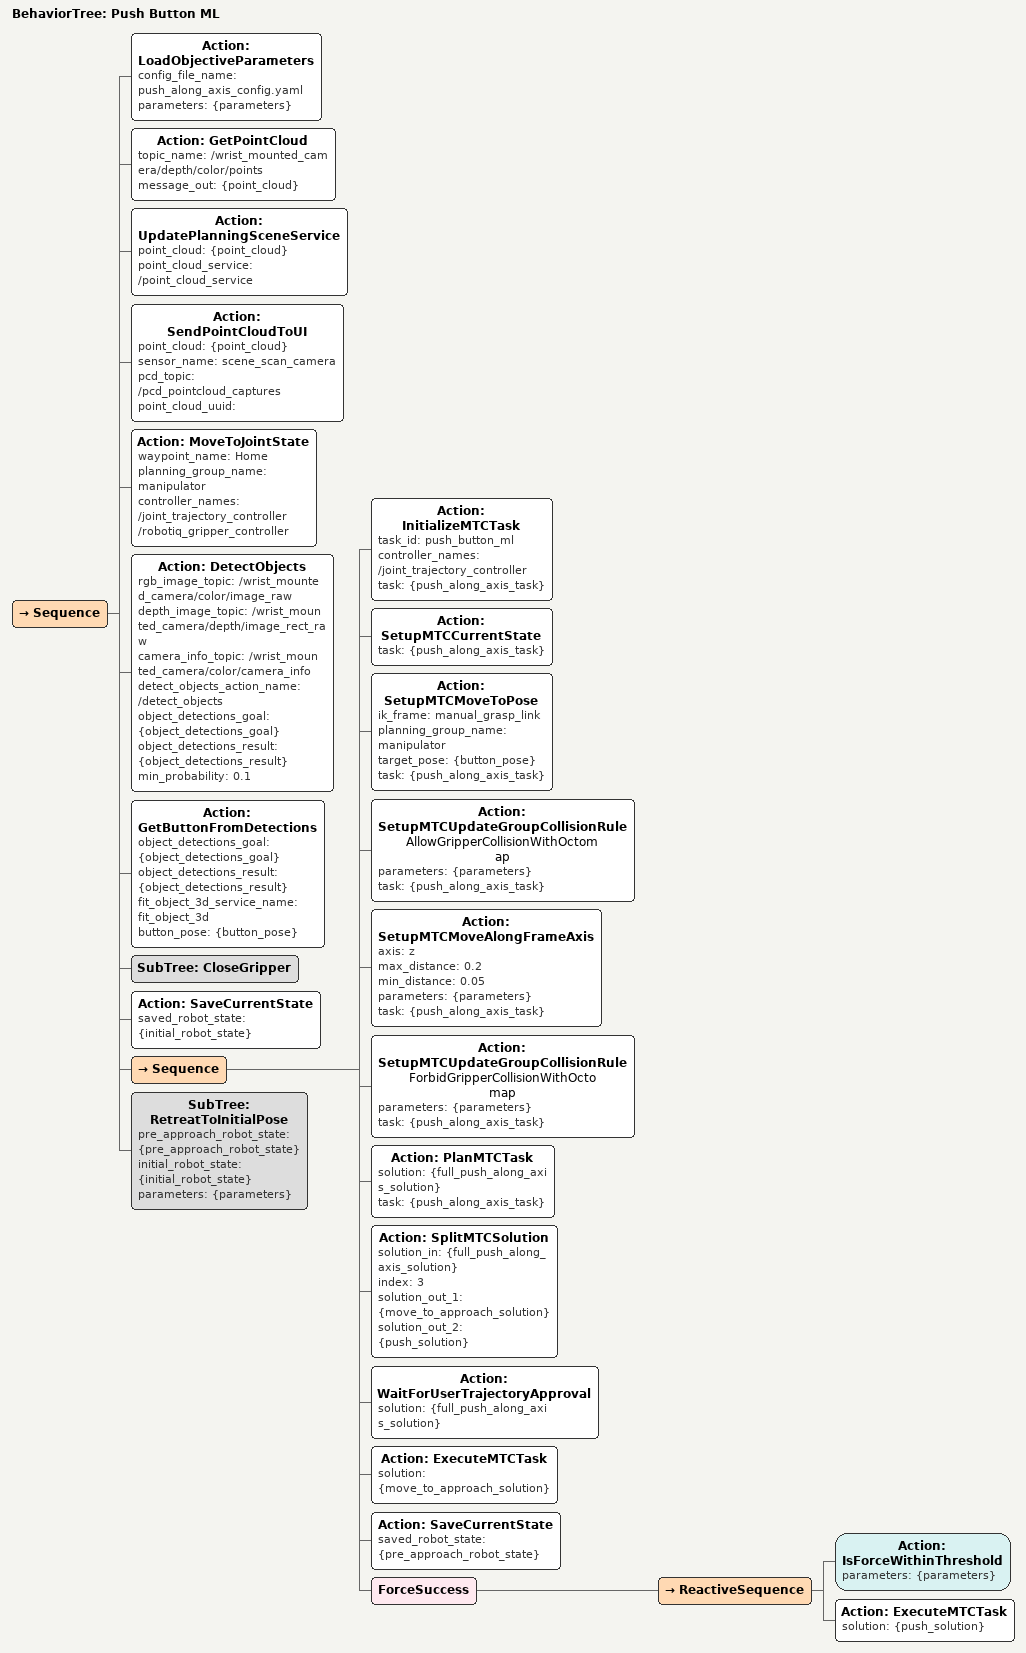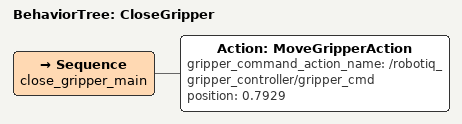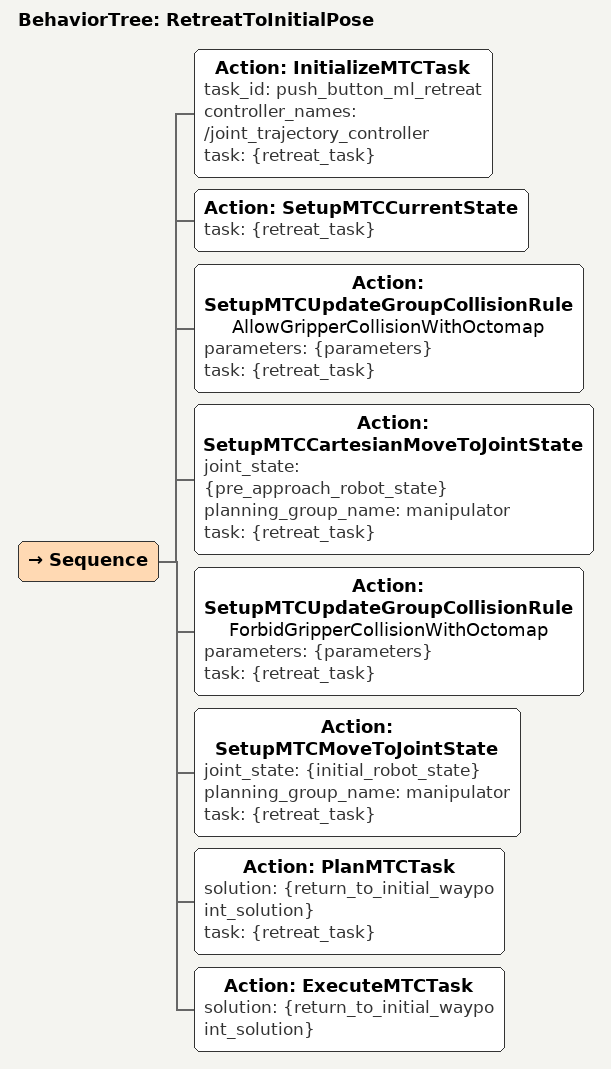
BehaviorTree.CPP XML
<?xml version="1.0"?>
<root BTCPP_format="4" main_tree_to_execute="Push Button ML">
    <BehaviorTree ID="Push Button ML"
        _description="Move to Home waypoint, and then push a button detected by a network with the end effector">
        <Sequence>
            <Action ID="LoadObjectiveParameters" config_file_name="push_along_axis_config.yaml"
                parameters="{parameters}" />
            <Action ID="GetPointCloud" topic_name="/wrist_mounted_camera/depth/color/points" message_out="{point_cloud}" />
            <Action ID="UpdatePlanningSceneService" point_cloud="{point_cloud}"
                point_cloud_service="/point_cloud_service" />
            <Action ID="SendPointCloudToUI" point_cloud="{point_cloud}"
                sensor_name="scene_scan_camera" pcd_topic="/pcd_pointcloud_captures"
                point_cloud_uuid="" />
            <Action ID="MoveToJointState"
                waypoint_name="Home"
                planning_group_name="manipulator"
                controller_names="/joint_trajectory_controller /robotiq_gripper_controller" />
            <Action ID="DetectObjects"
                rgb_image_topic="/wrist_mounted_camera/color/image_raw"
                depth_image_topic="/wrist_mounted_camera/depth/image_rect_raw"
                camera_info_topic="/wrist_mounted_camera/color/camera_info"
                detect_objects_action_name="/detect_objects"
                object_detections_goal="{object_detections_goal}"
                object_detections_result="{object_detections_result}"
                min_probability="0.1" />
            <Action ID="GetButtonFromDetections"
                object_detections_goal="{object_detections_goal}"
                object_detections_result="{object_detections_result}"
                fit_object_3d_service_name="fit_object_3d"
                button_pose="{button_pose}" />
            <SubTree ID="CloseGripper" />
            <Action ID="SaveCurrentState" saved_robot_state="{initial_robot_state}" />
            <Sequence>
                <Action ID="InitializeMTCTask" task_id="push_button_ml" controller_names="/joint_trajectory_controller"
                    task="{push_along_axis_task}" />
                <Action ID="SetupMTCCurrentState" task="{push_along_axis_task}" />
                <Action ID="SetupMTCMoveToPose" ik_frame="manual_grasp_link"
                    planning_group_name="manipulator" target_pose="{button_pose}"
                    task="{push_along_axis_task}" />
                <Action ID="SetupMTCUpdateGroupCollisionRule"
                    name="AllowGripperCollisionWithOctomap" parameters="{parameters}"
                    task="{push_along_axis_task}" />
                <Action ID="SetupMTCMoveAlongFrameAxis" axis="z" max_distance="0.2"
                    min_distance="0.05" parameters="{parameters}" task="{push_along_axis_task}" />
                <Action ID="SetupMTCUpdateGroupCollisionRule"
                    name="ForbidGripperCollisionWithOctomap" parameters="{parameters}"
                    task="{push_along_axis_task}" />
                <Action ID="PlanMTCTask" solution="{full_push_along_axis_solution}"
                    task="{push_along_axis_task}" />
                <Action ID="SplitMTCSolution" solution_in="{full_push_along_axis_solution}"
                    index="3" solution_out_1="{move_to_approach_solution}"
                    solution_out_2="{push_solution}" />
                <Action ID="WaitForUserTrajectoryApproval"
                    solution="{full_push_along_axis_solution}" />
                <Action ID="ExecuteMTCTask" solution="{move_to_approach_solution}" />

                <Action ID="SaveCurrentState" saved_robot_state="{pre_approach_robot_state}" />
                <ForceSuccess>
                    <ReactiveSequence>
                        <Action ID="IsForceWithinThreshold" parameters="{parameters}" />
                        <Action ID="ExecuteMTCTask" solution="{push_solution}" />
                    </ReactiveSequence>
                </ForceSuccess>
            </Sequence>
            <SubTree ID="RetreatToInitialPose"
                pre_approach_robot_state="{pre_approach_robot_state}"
                initial_robot_state="{initial_robot_state}" parameters="{parameters}" />
        </Sequence>
    </BehaviorTree>
    <BehaviorTree ID="CloseGripper">
        <Sequence name="close_gripper_main">
            <Action ID="MoveGripperAction"
                gripper_command_action_name="/robotiq_gripper_controller/gripper_cmd"
                position="0.7929" />
        </Sequence>
    </BehaviorTree>
    <BehaviorTree ID="RetreatToInitialPose">
        <Sequence>
            <Action ID="InitializeMTCTask" task_id="push_button_ml_retreat" controller_names="/joint_trajectory_controller"
                task="{retreat_task}" />
            <Action ID="SetupMTCCurrentState" task="{retreat_task}" />
            <Action ID="SetupMTCUpdateGroupCollisionRule" name="AllowGripperCollisionWithOctomap"
                parameters="{parameters}" task="{retreat_task}" />
            <Action ID="SetupMTCCartesianMoveToJointState" joint_state="{pre_approach_robot_state}"
                planning_group_name="manipulator" task="{retreat_task}" />
            <Action ID="SetupMTCUpdateGroupCollisionRule" name="ForbidGripperCollisionWithOctomap"
                parameters="{parameters}" task="{retreat_task}" />
            <Action ID="SetupMTCMoveToJointState" joint_state="{initial_robot_state}"
                planning_group_name="manipulator" task="{retreat_task}" />
            <Action ID="PlanMTCTask" solution="{return_to_initial_waypoint_solution}"
                task="{retreat_task}" />
            <Action ID="ExecuteMTCTask" solution="{return_to_initial_waypoint_solution}" />
        </Sequence>
    </BehaviorTree>
</root>
